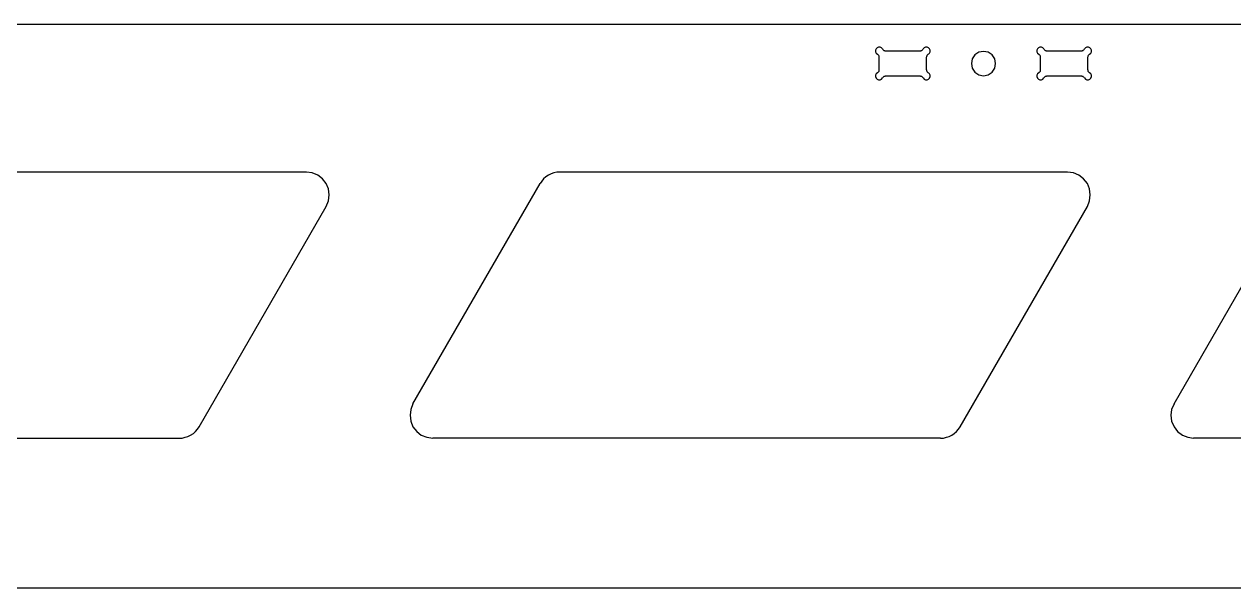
# Model space of a CAD drawing. Header units: inches. Extents: x 0 to 1189, y 0 to 841.
# Drawn here: x 268.8 to 427.7, y 201.4 to 275.3 of the extents above; entities that cross this region are included whole.
import ezdxf

# ---------------------------------------------------------------- set-up
doc = ezdxf.new("R2010")
doc.units = ezdxf.units.IN
doc.header["$MEASUREMENT"] = 0
doc.layers.add('Capa 1', color=7, linetype='Continuous')

msp = doc.modelspace()

# ---------------------------------------------------------------- linework, layer by layer
at = {"layer": 'Capa 1', "color": 7, "lineweight": 25, "true_color": 0xffffff}
for points in [[(267.83, 275.34), (530.58, 275.34)], [(381.56, 272.1), (381.42, 272.24), (381.25, 272.31), (381.04, 272.31), (380.86, 272.24), (380.72, 272.1), (380.65, 271.92), (380.65, 271.71), (380.72, 271.53), (380.89, 271.39)], [(381.56, 272.1), (381.6, 272.03), (381.63, 271.99), (381.71, 271.92), (381.74, 271.89), (381.81, 271.89), (381.88, 271.85), (381.92, 271.85), (381.99, 271.85)], [(381.99, 271.85), (386.47, 271.85)], [(386.47, 271.85), (386.54, 271.85), (386.61, 271.85), (386.64, 271.89), (386.72, 271.89), (386.79, 271.92), (386.82, 271.99), (386.86, 272.03), (386.89, 272.1)], [(387.6, 271.39), (387.74, 271.53), (387.81, 271.71), (387.81, 271.92), (387.74, 272.1), (387.6, 272.24), (387.42, 272.31), (387.21, 272.31), (387.03, 272.24), (386.89, 272.1)], [(402.77, 272.1), (402.63, 272.24), (402.45, 272.31), (402.24, 272.31), (402.06, 272.24), (401.92, 272.1), (401.85, 271.92), (401.85, 271.71), (401.92, 271.53), (402.1, 271.39)], [(402.77, 272.1), (402.8, 272.03), (402.84, 271.99), (402.91, 271.92), (402.94, 271.89), (403.01, 271.89), (403.08, 271.85), (403.12, 271.85), (403.19, 271.85)], [(403.19, 271.85), (407.67, 271.85)], [(407.67, 271.85), (407.74, 271.85), (407.78, 271.85), (407.85, 271.89), (407.92, 271.89), (407.95, 271.92), (408.02, 271.99), (408.06, 272.03), (408.09, 272.1)], [(408.76, 271.39), (408.94, 271.53), (409.01, 271.71), (409.01, 271.92), (408.94, 272.1), (408.8, 272.24), (408.62, 272.31), (408.41, 272.31), (408.23, 272.24), (408.09, 272.1)], [(381.14, 270.97), (381.14, 271.04), (381.11, 271.11), (381.11, 271.14), (381.07, 271.22), (381.04, 271.29), (381, 271.32), (380.93, 271.36), (380.89, 271.39)], [(381.14, 269.42), (381.14, 270.97)], [(387.6, 271.39), (387.53, 271.36), (387.49, 271.32), (387.42, 271.29), (387.39, 271.22), (387.39, 271.14), (387.35, 271.11), (387.35, 271.04), (387.31, 270.97)], [(387.31, 270.97), (387.31, 269.42)], [(396.42, 270.19), (396.31, 270.79), (395.96, 271.32), (395.43, 271.67), (394.83, 271.78), (394.23, 271.67), (393.7, 271.32), (393.35, 270.79), (393.24, 270.19), (393.35, 269.56), (393.7, 269.06), (394.23, 268.71), (394.83, 268.57), (395.43, 268.71), (395.96, 269.06), (396.31, 269.56), (396.42, 270.19)], [(402.34, 270.97), (402.34, 271.04), (402.31, 271.11), (402.31, 271.14), (402.27, 271.22), (402.24, 271.29), (402.17, 271.32), (402.13, 271.36), (402.1, 271.39)], [(402.34, 269.42), (402.34, 270.97)], [(408.76, 271.39), (408.73, 271.36), (408.69, 271.32), (408.62, 271.29), (408.59, 271.22), (408.55, 271.14), (408.55, 271.11), (408.55, 271.04), (408.52, 270.97)], [(408.52, 270.97), (408.52, 269.42)], [(380.89, 268.96), (380.72, 268.82), (380.65, 268.64), (380.65, 268.46), (380.72, 268.25), (380.86, 268.11), (381.04, 268.04), (381.25, 268.04), (381.42, 268.15), (381.56, 268.29)], [(380.89, 268.96), (380.93, 268.99), (381, 269.06), (381.04, 269.1), (381.07, 269.13), (381.11, 269.2), (381.11, 269.28), (381.14, 269.35), (381.14, 269.42)], [(386.89, 268.29), (387.03, 268.15), (387.21, 268.04), (387.42, 268.04), (387.6, 268.11), (387.74, 268.25), (387.81, 268.46), (387.81, 268.64), (387.74, 268.82), (387.6, 268.96)], [(387.31, 269.42), (387.35, 269.35), (387.35, 269.28), (387.39, 269.2), (387.39, 269.13), (387.42, 269.1), (387.49, 269.06), (387.53, 268.99), (387.6, 268.96)], [(402.1, 268.96), (401.92, 268.82), (401.85, 268.64), (401.85, 268.46), (401.92, 268.25), (402.06, 268.11), (402.24, 268.04), (402.45, 268.04), (402.63, 268.15), (402.77, 268.29)], [(402.1, 268.96), (402.13, 268.99), (402.17, 269.06), (402.24, 269.1), (402.27, 269.13), (402.31, 269.2), (402.31, 269.28), (402.34, 269.35), (402.34, 269.42)], [(408.09, 268.29), (408.23, 268.15), (408.41, 268.04), (408.62, 268.04), (408.8, 268.11), (408.94, 268.25), (409.01, 268.46), (409.01, 268.64), (408.94, 268.82), (408.76, 268.96)], [(408.52, 269.42), (408.55, 269.35), (408.55, 269.28), (408.55, 269.2), (408.59, 269.13), (408.62, 269.1), (408.69, 269.06), (408.73, 268.99), (408.76, 268.96)], [(381.99, 268.53), (381.92, 268.53), (381.88, 268.5), (381.81, 268.5), (381.74, 268.46), (381.71, 268.43), (381.63, 268.39), (381.6, 268.32), (381.56, 268.29)], [(386.47, 268.53), (381.99, 268.53)], [(386.89, 268.29), (386.86, 268.32), (386.82, 268.39), (386.79, 268.43), (386.72, 268.46), (386.64, 268.5), (386.61, 268.5), (386.54, 268.53), (386.47, 268.53)], [(403.19, 268.53), (403.12, 268.53), (403.08, 268.5), (403.01, 268.5), (402.94, 268.46), (402.91, 268.43), (402.84, 268.39), (402.8, 268.32), (402.77, 268.29)], [(407.67, 268.53), (403.19, 268.53)], [(408.09, 268.29), (408.06, 268.32), (408.02, 268.39), (407.95, 268.43), (407.92, 268.46), (407.85, 268.5), (407.78, 268.5), (407.74, 268.53), (407.67, 268.53)], [(305.86, 255.94), (242.18, 255.94)], [(308.47, 251.42), (308.75, 252.17), (308.86, 252.94), (308.75, 253.72), (308.47, 254.42), (307.97, 255.06), (307.38, 255.52), (306.63, 255.83), (305.86, 255.94)], [(339.16, 255.94), (338.77, 255.91), (338.38, 255.83), (338.03, 255.69), (337.68, 255.52), (337.33, 255.31), (337.04, 255.06), (336.8, 254.74), (336.59, 254.42)], [(405.87, 255.94), (339.16, 255.94)], [(408.48, 251.42), (408.76, 252.17), (408.87, 252.94), (408.76, 253.72), (408.48, 254.42), (407.99, 255.06), (407.35, 255.52), (406.65, 255.83), (405.87, 255.94)], [(319.86, 225.5), (336.59, 254.42)], [(419.88, 225.5), (436.56, 254.42)], [(291.78, 222.5), (308.47, 251.42)], [(391.76, 222.5), (408.48, 251.42)], [(319.86, 225.5), (319.58, 224.79), (319.48, 224.01), (319.58, 223.24), (319.86, 222.5), (320.36, 221.9), (320.96, 221.4), (321.7, 221.12), (322.47, 221.02)], [(419.88, 225.5), (419.56, 224.79), (419.45, 224.01), (419.56, 223.24), (419.88, 222.5), (420.33, 221.9), (420.97, 221.4), (421.68, 221.12), (422.45, 221.02)], [(242.18, 221.02), (289.17, 221.02)], [(289.17, 221.02), (289.56, 221.02), (289.95, 221.12), (290.3, 221.23), (290.65, 221.4), (291.01, 221.62), (291.29, 221.9), (291.54, 222.18), (291.78, 222.5)], [(389.18, 221.02), (322.47, 221.02)], [(389.18, 221.02), (389.57, 221.02), (389.96, 221.12), (390.31, 221.23), (390.67, 221.4), (390.98, 221.62), (391.3, 221.9), (391.55, 222.18), (391.76, 222.5)], [(489.16, 221.02), (422.45, 221.02)], [(232.59, 201.37), (515.73, 201.37)]]:
    msp.add_lwpolyline(points, dxfattribs=at)

doc.saveas('drawing.dxf')
